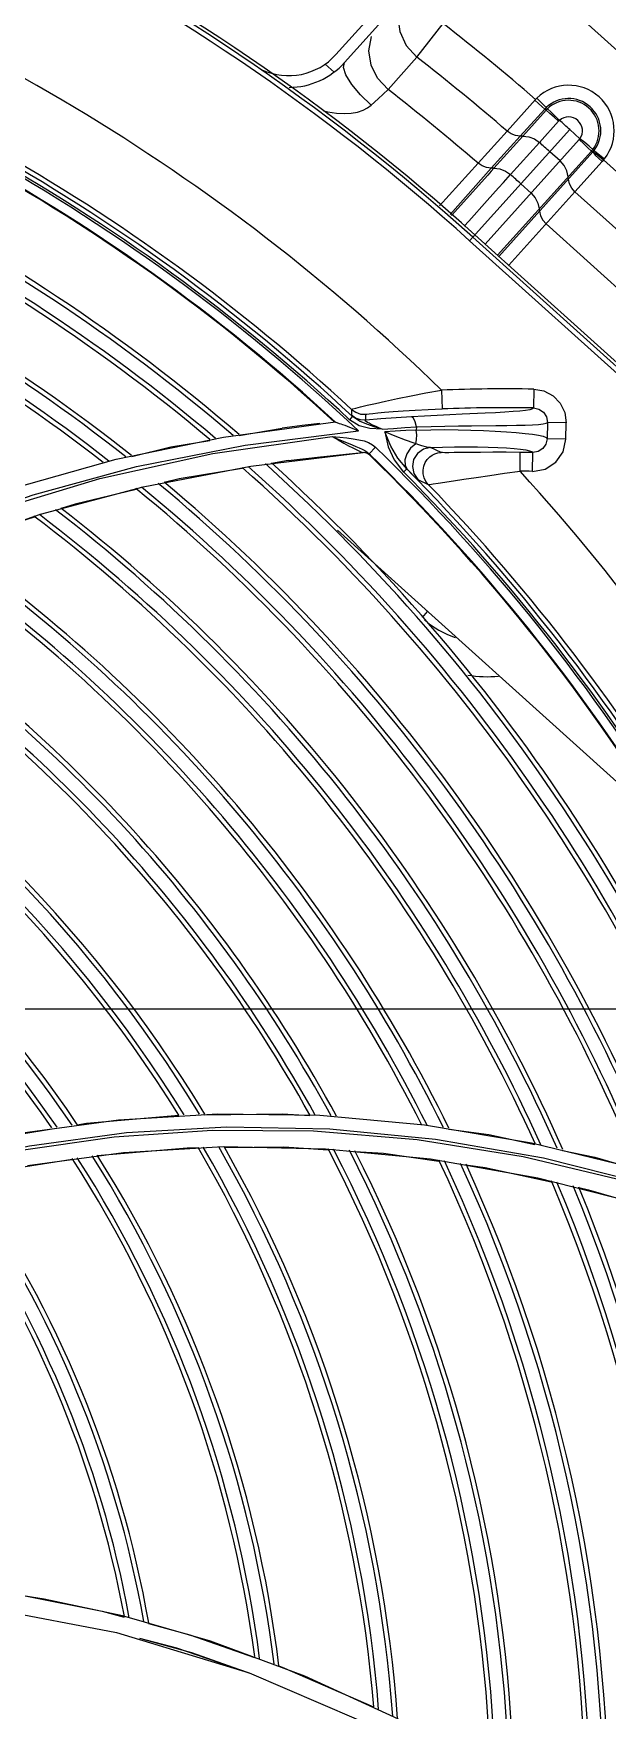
# Model space of a CAD drawing. Header units: metres. Extents: x -367 to 374, y -238 to 224.
# Drawn here: x 351.7574 to 351.8182, y 176.7256 to 176.9034 of the extents above; entities that cross this region are included whole.
import ezdxf
from ezdxf.enums import TextEntityAlignment as Align

# ---------------------------------------------------------------- set-up
doc = ezdxf.new("R2010")
doc.units = ezdxf.units.M
for name, color, linetype in [('ELE-ALIMENTADORES', 160, 'Continuous'), ('LA_BAU_BASES GERAIS_R00$0$ARQ-XREF-ATT', 8, 'Continuous'), ('LA_BAU_BASES GERAIS_R00$0$BASE', 253, 'Continuous'), ('LA_BAU_BASES GERAIS_R00$0$dutos', 31, 'Continuous')]:
    doc.layers.add(name, color=color, linetype=linetype)
doc.styles.add('LA_BAU_BASES GERAIS_R00$0$R60-125-RS', font='romans.shx', dxfattribs={"height": 0.19})
doc.styles.add('LA_BAU_BASES GERAIS_R00$0$R80-100-RS', font='romans.shx', dxfattribs={"height": 0.203})

# ---------------------------------------------------------------- blocks, each defined once
blk = doc.blocks.new('LA_BAU_BASES GERAIS_R00$0$LA_BAU_ALVENARIA SUPERIOR_R01')
at = {"layer": 'LA_BAU_BASES GERAIS_R00$0$BASE', "linetype": 'Continuous'}
blk.add_line((254.7, 176.8), (245.4, 176.8), dxfattribs=at)
blk = doc.blocks.new('LA_BAU_BASES GERAIS_R00$0$A$C2E3D5B4E')
at = {"layer": 'LA_BAU_BASES GERAIS_R00$0$dutos', "color": 251}
for p, q in [((-14.96057211856578, -1.048799320815021), (-14.9424948838664, -1.028722517722315)), ((-14.95964318152437, -1.049635743130864), (-14.94156594501464, -1.029558938028174)), ((-14.95197629881022, -1.0490861859559), (-14.94919724099873, -1.045506796529196)), ((-14.93382062175942, -1.0456159558168), (-14.924902808757, -1.053645590712847)), ((-14.96076874052414, -1.050667953114214), (-14.9617182259567, -1.049813032588361)), ((-14.95504377825273, -1.052502574576181), (-14.95197629631957, -1.049086182616236)), ((-14.94241642125371, -1.056918371924155), (-14.93938603615607, -1.05354794017029)), ((-14.93813799369809, -1.054558014777001), (-14.93924969870613, -1.053412568123974)), ((-14.94102449193724, -1.057440497753021), (-14.93842222584362, -1.054588444467925)), ((-14.94074560547642, -1.05743894503911), (-14.93828173966949, -1.054705777298921)), ((-14.93898592508776, -1.058117598081196), (-14.9369444353506, -1.055863269470763)), ((-14.93828173966949, -1.054705777298921), (-14.93842222584362, -1.054588444467925)), ((-14.93576537171839, -1.056742754269806), (-14.94638544365125, -1.068537539068245)), ((-14.9454812864642, -1.060322421357057), (-14.94241636644892, -1.056918382072297)), ((-14.94473515589834, -1.068892518378277), (-14.9347651403441, -1.057820676611016)), ((-14.94408956713278, -1.060844204406465), (-14.94102479351614, -1.057440828927326)), ((-14.94381014277997, -1.060841951316149), (-14.94074567690586, -1.057438578037079)), ((-14.94074567690586, -1.057438578037079), (-14.94102479351614, -1.057440828927326)), ((-14.9357653689467, -1.056742749886041), (-14.93468525644175, -1.057715280670607)), ((-14.93347651700469, -1.059031400369065), (-14.94342151395131, -1.070075326899939)), ((-14.94328612252002, -1.070197233892657), (-14.93331668102292, -1.059125926360764)), ((-14.94205036204858, -1.061520755443496), (-14.93898587256672, -1.058117555783326)), ((-14.93679968389142, -1.060079942323398), (-14.93788792356827, -1.059100086919614)), ((-14.93347651700469, -1.059031400369065), (-14.93331668102292, -1.059125926360764)), ((-14.93333426043182, -1.058860794794498), (-14.93207422752266, -1.059840719681858)), ((-14.93329578568728, -1.059100547226706), (-14.93295422406845, -1.059337550349198)), ((-14.93295422406845, -1.059337550349198), (-14.93217876433664, -1.059972151197769)), ((-14.94548120645368, -1.060322403471844), (-14.94956574961225, -1.06485006761676)), ((-14.94408959873499, -1.060844057198381), (-14.9484555853046, -1.065758590392477)), ((-14.94381014277997, -1.060841951316149), (-14.94408956713278, -1.060844204406465)), ((-14.93232103613582, -1.060133506169848), (-14.93520924626773, -1.063341330323681)), ((-14.93217876379367, -1.059972150551118), (-14.93232103613582, -1.060133506169848)), ((-14.93217876379367, -1.059972150551118), (-14.9320772096703, -1.059844829059955)), ((-14.93217876379367, -1.059972150551118), (-14.91904447233719, -1.071798319697962)), ((-14.94446295166745, -1.061568413924476), (-14.94832590294709, -1.065864718263299)), ((-14.94451903332038, -1.064273173094705), (-14.94331840172072, -1.062933240987775)), ((-14.94095217784479, -1.062503286066828), (-14.9398639381684, -1.063483141470613)), ((-14.93590506976579, -1.062000366481413), (-14.9359299556254, -1.061755952703322)), ((-14.94647317508861, -1.066449744310091), (-14.94451903332038, -1.064273173094705)), ((-14.93520941283032, -1.063341180351642), (-14.94223520896321, -1.071143480709623)), ((-14.92579244467743, -1.071820256561011), (-14.93520941283032, -1.063341180351642)), ((-14.94695403270453, -1.066987412758579), (-14.94647317508861, -1.066449744310091)), ((-14.93899421019933, -1.065159152179774), (-14.93896932433927, -1.065403565957865)), ((-14.93827366710275, -1.06674437949431), (-14.92885669894986, -1.075223455703679)), ((-14.87812974156714, -1.129995249271531), (-14.94638544365125, -1.068537539068245)), ((-14.94605092648817, -1.068166020120486), (-14.88062483805834, -1.127075934742322)), ((-14.94582306814391, -1.067912957791748), (-14.90393842759931, -1.105626057533925)), ((-14.94937810641659, -1.084370704488435), (-14.94930533826118, -1.086369111490683)), ((-14.93958123860648, -1.084270848298445), (-14.93961269748706, -1.086270269235399)), ((-14.97250909286822, -1.089356791871694), (-14.96062732178143, -1.087751844449201)), ((-14.96062080997808, -1.087756335057463), (-14.96062732170094, -1.087751841111356)), ((-14.96060905496552, -1.087765935287905), (-14.96062080997808, -1.087756335057463)), ((-14.95910953811926, -1.087515677864474), (-14.95880132445382, -1.087184232964034)), ((-14.95892011977548, -1.086418898308409), (-14.95893447317076, -1.087043131992402)), ((-14.95741354714846, -1.087570541190587), (-14.95740007883296, -1.086944528662286)), ((-14.938137115475, -1.087804254711671), (-14.93817670052431, -1.089527191444802)), ((-14.93613745604534, -1.087849062758039), (-14.938137115475, -1.087804254711671)), ((-14.93617706594159, -1.089574280412933), (-14.93613746244364, -1.087849341387198)), ((-14.98389615723499, -1.091710938948097), (-14.97250909286822, -1.089356791871694)), ((-14.97082154759164, -1.089178177172187), (-14.96627616124306, -1.08841027977968)), ((-14.97019233080528, -1.09021198135423), (-14.95817171324643, -1.088709391589589)), ((-14.95203427914294, -1.088274722433823), (-14.9520479696771, -1.088610264004899)), ((-14.93617706722034, -1.089574336220437), (-14.93817670052431, -1.089527191444802)), ((-14.99475734376574, -1.094762984614761), (-14.98389615723499, -1.091710938948097)), ((-14.96961141305974, -1.092429254583919), (-14.95769121702142, -1.090994948570085)), ((-14.95748248627979, -1.091017616705074), (-14.95776608598908, -1.091001331284758)), ((-14.95740556340843, -1.091011752368729), (-14.95769127410995, -1.090994953756933)), ((-14.95726656234092, -1.090947491927807), (-14.95705583040763, -1.091120487737214)), ((-14.95637647999365, -1.090418224539178), (-14.95705582952223, -1.091120487272462)), ((-14.95698504726806, -1.091279551050945), (-14.95691047564424, -1.091273375843855)), ((-14.94940897467086, -1.090999726283087), (-14.95055322082408, -1.090463403357433)), ((-14.9410391535007, -1.092976290376726), (-14.94102218415992, -1.090976652114193)), ((-14.93973103669896, -1.092992108992519), (-14.93969966476607, -1.090992642035133)), ((-14.98102848973531, -1.094628724072834), (-14.96961141305974, -1.092429254583919)), ((-14.97050173155912, -1.09267274587063), (-14.97720643162938, -1.093798627230797)), ((-14.96784405578364, -1.092369742251947), (-14.96804213528503, -1.092191425180033)), ((-14.96564676802245, -1.091857480024998), (-14.96739991684808, -1.092151876131254)), ((-14.95337929084053, -1.093059196309412), (-14.95305822727278, -1.092740165656949)), ((-14.95240725160193, -1.093377967790445), (-14.95305845054008, -1.092739940966283)), ((-14.95231363588664, -1.093222136273369), (-14.95189498378977, -1.093858934042771)), ((-14.99191198693006, -1.097539939603564), (-14.98102848973531, -1.094628724072834)), ((-14.98176751316987, -1.094900589168617), (-14.98824114326408, -1.096464624778207)), ((-14.97720643162938, -1.093798627230797), (-14.97878647911375, -1.094180368308741)), ((-14.95189498378977, -1.093858934042771), (-14.95077079862904, -1.094387174513656)), ((-14.98824114326408, -1.096464624778207), (-14.98972349681844, -1.096936516176982)), ((-15.00223664576879, -1.101109798285222), (-14.99191198693006, -1.097539939603564)), ((-14.92665543347948, -1.129643900460621), (-14.96041864156678, -1.099243371348791)), ((-14.9513907286937, -1.108469721382505), (-14.95084494463845, -1.107863566782441)), ((-14.99382431792947, -1.163130484613873), (-14.98362593886395, -1.161735435365415)), ((-14.98362593886395, -1.161735435365415), (-14.97309589994484, -1.161102946566359)), ((-14.97309589994484, -1.161102946566359), (-14.96226505318782, -1.161272371200255)), ((-14.96226505318782, -1.161272371200255), (-14.95116560429051, -1.162284177162007)), ((-14.96120531721681, -1.16271293473045), (-14.94999390715066, -1.163793722640264)), ((-14.95116560429051, -1.162284177162007), (-14.93983918340746, -1.164179127568502)), ((-14.98308865663239, -1.165199644219399), (-14.97253836936397, -1.164592256035291)), ((-14.97253836936397, -1.164592256035291), (-14.96167097222678, -1.164811099653605)), ((-14.95193788785673, -1.163849168788772), (-14.94070554262362, -1.165648591644356)), ((-14.94999390715066, -1.163793722640264), (-14.93855107753552, -1.165782478189328)), ((-14.93983918340746, -1.164179127568502), (-14.92833606736122, -1.166996227941752)), ((-14.99329244070441, -1.166590710651406), (-14.98308865663239, -1.165199644219399)), ((-14.96167097222678, -1.164811099653605), (-14.95052300368252, -1.165900147635227)), ((-14.95052300368252, -1.165900147635227), (-14.93913702187274, -1.167903729515899)), ((-14.94070554262362, -1.165648591644356), (-14.9292813784682, -1.168365828279718)), ((-14.93855107753552, -1.165782478189328), (-14.92692692169612, -1.168720684284096)), ((-14.93913702187274, -1.167903729515899), (-14.92756348095372, -1.170865213074364)), ((-14.93480459228886, -1.168938328611773), (-14.93377166995015, -1.169160015454224)), ((-14.93377166995015, -1.169160015454224), (-14.92689983943046, -1.171167144324215)), ((-14.98321271925624, -1.21435976067886), (-14.9915197755472, -1.212565552475724)), ((-14.97387699042747, -1.217043476595506), (-14.98321271925624, -1.21435976067886)), ((-14.96387459987864, -1.220735970669637), (-14.97387699042747, -1.217043476595506)), ((-14.96662163033488, -1.219649089495476), (-14.9662777024655, -1.219769257342421)), ((-14.9662777024655, -1.219769257342421), (-14.95657822357271, -1.223991647603441)), ((-14.95393474610455, -1.225293931764725), (-14.96387459987864, -1.220735970669637))]:
    blk.add_line(p, q, dxfattribs=at)
for points in [[(-14.95368808017292, -1.043415725612874), (-14.95398781489757, -1.044838276517737), (-14.95380581417157, -1.046364109672766), (-14.95312051994642, -1.047841747506652), (-14.95197629631957, -1.049086182616236)], [(-14.95504377825273, -1.052502574576181), (-14.95615125898712, -1.05131580940423), (-14.95683278654224, -1.049927993435347), (-14.95706453598086, -1.048402849892852), (-14.95678413330097, -1.046889083010399)], [(-14.95683956227504, -1.054163976403913), (-14.95796638784486, -1.053062426200711), (-14.95888536286748, -1.051955222452932), (-14.95950649175302, -1.05095199113083), (-14.95976832661336, -1.050152000264177), (-14.95964318179585, -1.049635737914002)], [(-14.9568395206702, -1.054163927584057), (-14.9560989792044, -1.05348045438285), (-14.95504378567011, -1.052502547332267)], [(-14.96189911221518, -1.054756840213201), (-14.96143144193047, -1.054865216882433), (-14.96052138249843, -1.05500201012245), (-14.9596888680444, -1.055050770931018), (-14.95893612835653, -1.055013903211773), (-14.95826710461552, -1.054895951187689), (-14.95769120702289, -1.054704747237963), (-14.95721603443189, -1.054454729021643), (-14.9568395206702, -1.054163927584057)], [(-14.93842211809033, -1.05458852439159), (-14.93873135415561, -1.054313101694504), (-14.93908857638053, -1.053989298194836), (-14.93946976066991, -1.053638893825052)], [(-14.93938508349038, -1.053548739094083), (-14.93936124402171, -1.053523604015652), (-14.93930744919999, -1.05346886452088), (-14.93925075923335, -1.053413491089202)], [(-14.93842213928247, -1.054588546901584), (-14.93837095994604, -1.054534280849737), (-14.93831836368054, -1.054480734991273), (-14.93826488989771, -1.054427384024791)], [(-14.93828125530354, -1.054706235776109), (-14.93823416872056, -1.0546552982957), (-14.93818629736643, -1.054605983189219), (-14.9381378633816, -1.054558150910168)], [(-14.93694810224861, -1.055867539806684), (-14.93743143445499, -1.055437038725074), (-14.93788608069372, -1.055041013478046), (-14.93828125530354, -1.054706235776109)], [(-14.93685070486026, -1.055774769189782), (-14.93730439952787, -1.055312626519196), (-14.93774400050233, -1.054898172357468), (-14.93813781874951, -1.054558197039739)], [(-14.9369444353506, -1.055863269470763), (-14.93691335463927, -1.055829651115971), (-14.93688231200485, -1.055800154618453), (-14.93684913594552, -1.055772847857668)], [(-14.9410244645901, -1.057440828589904), (-14.94151790303613, -1.057383797730552), (-14.9419922489933, -1.057205742353915), (-14.94241636644892, -1.056918382072297)], [(-14.94074564846824, -1.057438584286217), (-14.94012016761963, -1.057513952056695), (-14.93952001548132, -1.057745510619213), (-14.93898587256672, -1.058117555783326)], [(-14.93468487576774, -1.057715637197077), (-14.93470910571068, -1.057752392189911), (-14.93473531126392, -1.05778640960915), (-14.9347651403441, -1.057820676611016)], [(-14.93476261300702, -1.057817883035284), (-14.93428742613969, -1.058257063815006), (-14.93384878263532, -1.058670955632522), (-14.93347651926342, -1.059031402878361)], [(-14.93333426404979, -1.058860799447473), (-14.93371492463848, -1.058506057931197), (-14.93417567781944, -1.058115394478307), (-14.93468526036304, -1.057715290903332)], [(-14.93333433231692, -1.058860785781405), (-14.9333810625717, -1.058919632268669), (-14.93342848241127, -1.058976519301439), (-14.93347661032567, -1.059031325165677)], [(-14.93331676738399, -1.059126022271528), (-14.93305426847337, -1.059450338473368), (-14.9327091731534, -1.059787558283176), (-14.93232096560541, -1.060133569676225)], [(-14.93329601054393, -1.059100372491855), (-14.93327431698435, -1.059076847135373), (-14.93323253854942, -1.059025508635102), (-14.93319041155792, -1.05897267268)], [(-14.94408932629312, -1.060844210234507), (-14.94458286259078, -1.060787368721947), (-14.94505711840111, -1.060609557892974), (-14.9454812864642, -1.060322421357057)], [(-14.94381019055572, -1.060841807121221), (-14.94409300071675, -1.061158165815584), (-14.94446295166745, -1.061568413924476)], [(-14.94381017548176, -1.060841944591346), (-14.94318498812436, -1.060917193395369), (-14.94258481275347, -1.061148620799656), (-14.94205036204858, -1.061520755443496)], [(-14.93592995565086, -1.061755952721512), (-14.93607376379623, -1.061142079735589), (-14.93637035711026, -1.060570429078041), (-14.93679960400505, -1.060080014258062)], [(-14.94331840172072, -1.062933240987775), (-14.94280673772619, -1.062366705262946), (-14.94205035310597, -1.06152076322968)], [(-14.93520933779928, -1.063341247918913), (-14.93555262104883, -1.062949083252249), (-14.93578995022654, -1.062491756340648), (-14.93590506978626, -1.062000366506879)], [(-14.93986385827293, -1.063483213397092), (-14.9394349883305, -1.063973076770424), (-14.93913823389994, -1.064544698026737), (-14.93899420991875, -1.065159151860541)], [(-14.93896932405414, -1.065403565644999), (-14.93885435029279, -1.065894562950859), (-14.93861718975722, -1.066351822236982), (-14.93827359206716, -1.066744447057033)], [(-14.95892013285356, -1.086418912476518), (-14.9587766630757, -1.086369995857865), (-14.95845581779122, -1.086281891462647), (-14.95795333899287, -1.086152808161103), (-14.95726380010956, -1.085985782074829), (-14.95638347287331, -1.085781091810247), (-14.9553071508235, -1.085540835059589), (-14.95403913271821, -1.085270231580296), (-14.95260035327692, -1.084976819442716), (-14.95103022216517, -1.084673134651609), (-14.94937810595457, -1.084370704509354)], [(-14.93958113119334, -1.084270849683605), (-14.93849841850488, -1.084460723872041), (-14.93752864714725, -1.084976604053452), (-14.93676642456512, -1.085767715325062), (-14.93628656774536, -1.086757245893466), (-14.93613746244364, -1.087849341387198)], [(-14.9574001075257, -1.086944174440475), (-14.95728972333336, -1.086922332042093), (-14.95704527319231, -1.086889689344105), (-14.95665561401484, -1.086846168805721), (-14.95611084575194, -1.086792326801231), (-14.95540178543069, -1.086729194804036), (-14.95450985725802, -1.086657747777906), (-14.95342992138058, -1.086580894268707), (-14.95217712209433, -1.086503426876959), (-14.95078657437898, -1.086431086039454), (-14.94930533549905, -1.086369186883246)], [(-14.93961270527279, -1.086270749108451), (-14.93972659660358, -1.086370124587745), (-14.94001157578168, -1.086456957837697), (-14.94045597725562, -1.086532920521392), (-14.9410493454061, -1.086599938513871), (-14.94178246016008, -1.086660105969429), (-14.94264698121242, -1.086715608044585), (-14.94363392158402, -1.086768648996156), (-14.94473069217747, -1.086821309837148)], [(-14.93961278497773, -1.086270312249951), (-14.93903697709766, -1.086395116252504), (-14.93855593067565, -1.086729840889063), (-14.93823979017498, -1.087223523558066), (-14.93813695664721, -1.087804258357835)], [(-14.96226452570136, -1.087923571745421), (-14.96414427088894, -1.088139846717866), (-14.96627616472324, -1.088410264379206)], [(-14.96060905496552, -1.087765935287905), (-14.96056944959128, -1.087785900966708), (-14.96048858867016, -1.087815228978513), (-14.96022533901032, -1.087902173027658)], [(-14.96022533901032, -1.087902173027658), (-14.96005257549132, -1.08795975070251), (-14.95985537017714, -1.088027306089032), (-14.95963465568366, -1.0881055484885), (-14.95939060112778, -1.088195481644732), (-14.95912268619122, -1.088298506205035), (-14.95883024252589, -1.088416357192443), (-14.95851217286599, -1.088551409177569), (-14.95816773623937, -1.088706579430152)], [(-14.95567024590628, -1.088532928310713), (-14.95695694090955, -1.088433545326268), (-14.95811389893379, -1.088152803821401), (-14.95911332516334, -1.087518234568677)], [(-14.95880123302322, -1.087184317986328), (-14.95887461566599, -1.087110621677027), (-14.95891912955085, -1.087063522333381), (-14.95893448488687, -1.087043144564348)], [(-14.95741354714846, -1.087570541190587), (-14.95795865406399, -1.087539672243736), (-14.95847893582413, -1.087360622716631), (-14.95893447317076, -1.087043131992402)], [(-14.95892011977548, -1.086418898308409), (-14.95847171839114, -1.086732071539416), (-14.95795229010355, -1.086912581241165), (-14.95740007883296, -1.086944528662286)], [(-14.9556662629584, -1.088529990444556), (-14.95641986875944, -1.08829190437217), (-14.95727793060496, -1.087998943800528), (-14.95807688083505, -1.08767476220936), (-14.95880124193354, -1.087184311116005)], [(-14.95566631066731, -1.088529970871321), (-14.95600613021907, -1.088386481622081), (-14.95631536206201, -1.088251611524072), (-14.95659517918421, -1.088124822036377), (-14.95684336284558, -1.088006895657315), (-14.9570576836345, -1.087898450749606), (-14.9572341434091, -1.087800716385289), (-14.95736331963826, -1.087718114101051), (-14.95743937304951, -1.08765491082039), (-14.95746676161798, -1.087610973067683), (-14.95745426498024, -1.087583821745909), (-14.9574110021631, -1.087570484322612)], [(-14.95254127239878, -1.087211480060148), (-14.95417248409649, -1.08731705524832), (-14.95579578161187, -1.087436610450538), (-14.95741104552781, -1.087569952024467)], [(-14.95203053832938, -1.088271815706946), (-14.95215546330883, -1.087726880802336), (-14.95233518688428, -1.087348807678325), (-14.95254143925149, -1.087210980501084)], [(-14.94473069217747, -1.086821309837148), (-14.94717674567755, -1.086932431006687), (-14.94848623830694, -1.086993830805739), (-14.94982541205809, -1.087060366897902), (-14.95117893033603, -1.087132671122788), (-14.95254127239878, -1.087211480060148)], [(-14.95203048915027, -1.088271741528558), (-14.95047994152583, -1.088220491735854), (-14.94899917484918, -1.088186021103581), (-14.94756971644802, -1.088164656021661), (-14.94618598510442, -1.088151794927114)], [(-14.94618598510442, -1.088151794927114), (-14.94360310472166, -1.088135977636455), (-14.94244558734863, -1.08812585656932), (-14.94140190338749, -1.088110642962135), (-14.94048508551623, -1.088088300171592), (-14.9397042599403, -1.088057071405899), (-14.93906649148403, -1.088015117396651), (-14.93858204795424, -1.087960451812876), (-14.93826563495895, -1.087890925798717), (-14.93813695706331, -1.087804258350559)], [(-15.06920440323802, -1.153699805344047), (-15.06391703708096, -1.145741778659328), (-15.05794977993901, -1.138093450362874), (-15.05129827491646, -1.130799866784116), (-15.04395207631524, -1.123911609159848), (-15.03590950134912, -1.117473866990338), (-15.02717929372739, -1.111533516322822), (-15.0177677252791, -1.106136854717704), (-15.00768309324621, -1.101335857375204), (-14.99695380466801, -1.097192640036781), (-14.98559888236559, -1.093764641385576), (-14.97361188057221, -1.091107652548715), (-14.96098388025075, -1.089287891207903)], [(-14.98223188968632, -1.091412672089689), (-14.97806638465681, -1.090402119663565), (-14.97394007003459, -1.089705020231747)], [(-14.96098388025075, -1.089287891207903), (-14.96014321078383, -1.089369772509315), (-14.95939498651478, -1.089445460350987), (-14.95872572752069, -1.089529734546602), (-14.95812301613933, -1.089634929731517), (-14.95758229734065, -1.089770990979275), (-14.95710654060895, -1.089945258237719), (-14.95670423957517, -1.090164402175731), (-14.95638063851356, -1.0904214248946)], [(-14.96097993751619, -1.089285164277214), (-14.96034111363406, -1.089651876844698), (-14.95974133053596, -1.089987360211751), (-14.95921966286278, -1.090271840241883), (-14.95878884585954, -1.090500225198127), (-14.95843283027762, -1.090682405868108), (-14.95814577616511, -1.090822149149687), (-14.95792632455959, -1.090920643668767), (-14.95777413523547, -1.090978404967871), (-14.95769121802869, -1.09099494361152)], [(-14.96097993547164, -1.089285162076237), (-14.96034288459623, -1.089562077724338), (-14.95978358505681, -1.089799242475863), (-14.95885264479057, -1.090187592318841)], [(-14.95567024590628, -1.088532928310713), (-14.95445949295436, -1.088438801505333), (-14.95324748716121, -1.088352724226468), (-14.95203427914294, -1.088274722433823)], [(-14.9520479696771, -1.088610264004899), (-14.95316153308659, -1.088668758849678), (-14.95427414906544, -1.088734197112615), (-14.95538577701745, -1.088806559220473)], [(-14.95538577701745, -1.088806559220473), (-14.95502693073058, -1.090385767066152), (-14.95438268850876, -1.091765578537604), (-14.95338350508337, -1.093062833849842)], [(-14.95318163240609, -1.08966789905088), (-14.95427308348917, -1.089252980419303), (-14.95538177599383, -1.088803565131172)], [(-14.95305840940455, -1.09274004165826), (-14.95399001126179, -1.091599473411122), (-14.95474327721013, -1.090308688865377), (-14.95538177286562, -1.088803561883367)], [(-14.9505532097287, -1.09046368342905), (-14.95093524529193, -1.090417181024975), (-14.95144401231073, -1.090281429401955), (-14.95318163240609, -1.08966789905088)], [(-14.95208332046877, -1.090055446509439), (-14.95201615925225, -1.08962763484277), (-14.9520018483754, -1.089125841595603), (-14.95204422449342, -1.088607300832962)], [(-14.95204422449342, -1.088607300832962), (-14.9504880495474, -1.088575071454841), (-14.94902178913435, -1.088566878447352), (-14.94761337138152, -1.088579110985563), (-14.94624900022791, -1.088609326945232), (-14.9449283565018, -1.088655550337251), (-14.94366645159744, -1.08871606229485), (-14.94249187806054, -1.088788554231257), (-14.94143244697761, -1.088870843409211), (-14.94050299141099, -1.088961455146716), (-14.93971297613962, -1.0890595440639), (-14.9390715459399, -1.089164833899929), (-14.93859022394372, -1.08927746328817), (-14.93828483232846, -1.089397963232557), (-14.93817652777898, -1.089527195410199)], [(-14.93973125112279, -1.092992105884775), (-14.93838367322496, -1.092744953250701), (-14.93725022610442, -1.092015086189065), (-14.93647663787533, -1.09091101664734), (-14.93617706594159, -1.089574280412933)], [(-14.93817652777898, -1.089527195410199), (-14.93830361361734, -1.090097510275598), (-14.9386364339407, -1.090573826256957), (-14.93912518329125, -1.090887928475865), (-14.93969965947144, -1.090992643070138)], [(-15.0697480345716, -1.154014385559719), (-15.06482863812198, -1.146476719338978), (-15.05926409345739, -1.139182057722508), (-15.05306887050028, -1.132192430668226), (-15.04626540345362, -1.125567499296892), (-15.038859646736, -1.119343609205032), (-15.03084373812999, -1.113548276492736), (-15.02221131004035, -1.108216350496775), (-15.01296124462579, -1.103390537366693), (-15.00311039307508, -1.099124211370224), (-14.99268557889218, -1.095472271535698), (-14.98170622603038, -1.09248466937396), (-14.97019233080528, -1.09021198135423)], [(-14.96564675544141, -1.091857588280334), (-14.96219194499326, -1.091436825597782), (-14.95950790079769, -1.091159033534211), (-14.95776603414879, -1.09100190597718)], [(-14.95885264479057, -1.090187592318841), (-14.95846242254765, -1.090351401159467), (-14.95811310875752, -1.090502209788326), (-14.95779915677849, -1.090646285149603), (-14.95751669518313, -1.090791684877956), (-14.95726656234092, -1.090947491927807)], [(-14.95698504726806, -1.091279551050945), (-14.95721499394676, -1.091112912043798), (-14.95748248627979, -1.091017616705074)], [(-14.95691047564424, -1.091273375843855), (-14.95713873283921, -1.091107517654279), (-14.95740556340843, -1.091011752368729)], [(-14.95691047555692, -1.091273375753815), (-14.95692443694588, -1.091255825575615), (-14.95697291230363, -1.091204821331019), (-14.95705583272365, -1.091120484174724)], [(-14.95208327797582, -1.090055673790346), (-14.95264122256958, -1.09053783279586), (-14.95305043293729, -1.091136647970131), (-14.95325726519422, -1.091771335465353), (-14.95323408709191, -1.092357089770019), (-14.95298242998979, -1.092814812217227)], [(-14.95055322082408, -1.090463403357433), (-14.95129518252179, -1.090642598100828), (-14.95191492323511, -1.091085668965832), (-14.95232384112114, -1.091727527584851), (-14.95246356182361, -1.092475515796366), (-14.95231363588664, -1.093222136273369)], [(-14.95077079862904, -1.094387174513656), (-14.95102914995596, -1.094055428708714), (-14.95121218910572, -1.09367701281252), (-14.95131224177021, -1.0932675264973), (-14.95132451220798, -1.092848974373453), (-14.9512505079415, -1.092440490625165), (-14.9510953162644, -1.092058693252227), (-14.95087432910168, -1.091727690329833), (-14.95061889694762, -1.091468965162392), (-14.95034811572941, -1.091276745468974), (-14.95006498413886, -1.091137868774865), (-14.94976080164588, -1.091043252328461), (-14.94940897467086, -1.090999726283087)], [(-14.95055321623522, -1.090463614926819), (-14.94926170654207, -1.090426083480168), (-14.94798453811336, -1.090402914007143), (-14.94673669628628, -1.090394822120913), (-14.94553830874474, -1.090402070466268), (-14.94441194554793, -1.0904242847825), (-14.94338093188526, -1.090460313656592), (-14.94245934643959, -1.090508650780691), (-14.94165624786456, -1.090567884409836), (-14.94097912144252, -1.090636762057045), (-14.94043555652206, -1.090714280941654), (-14.94003427385178, -1.090799692153894), (-14.93978521330564, -1.090892546121438), (-14.93969966616896, -1.09099273032524)], [(-14.9480103338401, -1.091004295202481), (-14.94858672141709, -1.091009738522814), (-14.94900280118645, -1.091011024537409), (-14.94927178300986, -1.091007789173716), (-14.94940896628032, -1.091000085337043)], [(-14.94102218338503, -1.090976561695868), (-14.94252011121944, -1.090968235788466), (-14.94393458981494, -1.090968479737683), (-14.94521860482428, -1.090975083390447), (-14.94633442058512, -1.090985095195435), (-14.9480103338401, -1.091004295202481)], [(-14.9518946239632, -1.09385969348358), (-14.95204578725543, -1.093726017301094), (-14.95240725160193, -1.093377967790445)], [(-14.94809569438803, -1.093992611242072), (-14.94698646639063, -1.093822138574694), (-14.94569561165099, -1.09362778134863), (-14.9442467189624, -1.093416481485917), (-14.94267923663347, -1.093196302149124), (-14.94103915402275, -1.092976290217564)], [(-14.95077100227263, -1.094387365270165), (-14.95060305044217, -1.094371162933101), (-14.9502593171087, -1.094324210303682), (-14.94973104617111, -1.094245929381657), (-14.94809569438803, -1.093992611242072)], [(-14.99257413769328, -1.097843987209387), (-14.99872641009097, -1.099802497323878), (-15.00129570689296, -1.100828006478594)], [(-15.05045431105827, -1.190604121900549), (-15.0463596126192, -1.187237250129044), (-15.04152481700248, -1.183797989598759), (-15.03586640886715, -1.180215636843684), (-15.02920535049361, -1.176533361561894), (-15.02140234239823, -1.172871037151424), (-15.01250399060018, -1.169460548198629), (-15.00298112066821, -1.166626628569873), (-14.99305551047883, -1.164493949127689), (-14.98277117865473, -1.163105106078262), (-14.97214313359655, -1.16249750049036), (-14.96120531721681, -1.16271293473045)], [(-15.05024577293671, -1.190820036849516), (-15.04703560331018, -1.18811967330538), (-15.04323343127544, -1.185336763244493), (-15.03884322061867, -1.182400715235133), (-15.03377599214946, -1.179346774546218), (-15.02789433472662, -1.176206667247868), (-15.02105936283124, -1.173050918733395), (-15.01304500547531, -1.169963061156238), (-15.00391562961659, -1.167179286177713), (-14.9941910761404, -1.165002641101353), (-14.98410242227737, -1.163542370523544), (-14.97368038784725, -1.162836933988444), (-14.9629439752307, -1.162925472762879), (-14.95193788785673, -1.163849168788772)], [(-15.00206737772714, -1.164946532740657), (-14.99693693502422, -1.163716344526335), (-14.99067321291795, -1.162703057145052)], [(-14.98800710009664, -1.162271757922724), (-14.98702384536773, -1.162112696012343), (-14.97724269591299, -1.161272986105985)], [(-14.97446957616239, -1.16120754182856), (-14.96623455810641, -1.161115502016116), (-14.96335182677012, -1.161297220386302)], [(-14.94859595294292, -1.162735737837181), (-14.94436222221339, -1.163318156359935), (-14.93946276721272, -1.164362730221626)], [(-14.97243763040842, -1.164680465164281), (-14.96608702623189, -1.164620700296553), (-14.96140789967512, -1.164923303074545)], [(-14.99985223733938, -1.168013942136611), (-14.99597704172311, -1.167093852855658), (-14.98853227171867, -1.165905302185536)], [(-14.98588376522594, -1.165516516481773), (-14.97636174232866, -1.164717394569095), (-14.97519172531429, -1.164706383661439)], [(-14.95857593254686, -1.165106448607446), (-14.95553975076564, -1.165302800860161), (-14.94965757401224, -1.166120944802685)], [(-14.93651811858172, -1.16499053535216), (-14.93311307881413, -1.165716496820721), (-14.92851988869506, -1.167052019831942)], [(-14.94677285467924, -1.166522176479418), (-14.94475400518968, -1.166802975503458), (-14.93772958222371, -1.168310564299361)], [(-14.9915197755472, -1.212565552475724), (-14.99891309923396, -1.211426722193835), (-15.00550313318672, -1.210770083222712)], [(-15.0396078146382, -1.21527080095683), (-15.02606004591689, -1.212859003448727), (-15.01055294793332, -1.212433099213456), (-14.99685051568122, -1.213622897379253), (-14.98386075032749, -1.216114498248032), (-14.96975715013468, -1.220382697557113), (-14.95464921129405, -1.226886505057962)], [(-14.99371491176271, -1.212182778578324), (-14.98536487369847, -1.21384201294012), (-14.98303011802318, -1.21447165093349)], [(-14.98045070247008, -1.215167268915764), (-14.97605978256297, -1.216351414233657), (-14.96921007674382, -1.218744690467872)], [(-14.98141707846526, -1.216719535985874), (-14.97748897070505, -1.217745956157785), (-14.96977331678454, -1.220389872973726)], [(-14.98091485015721, -1.216856497863489), (-14.97587501949783, -1.218240097883324), (-14.96979468577683, -1.22039397958514)]]:
    blk.add_lwpolyline(points, dxfattribs=at)
for centre, radius, start, end in [((-15.09664577555668, -1.235418544163338), 0.2250604704626671, 48.00000001673805, 64.04590208671884), ((-15.09664577555668, -1.235418544163338), 0.2109578544962958, 45.72599712754549, 72.47097592741397), ((-15.09664577555668, -1.235418544163338), 0.2245605424042466, 48.00000001673805, 63.77241969137122), ((-15.09664577555668, -1.235418544163338), 0.2254009994116793, 48.00000001673805, 63.46642397132602), ((-15.09664577555668, -1.235418544163338), 0.2017413064222593, 46.65404136733182, 75.95322195808178), ((-15.09664577555668, -1.235418544163338), 0.2024215989359384, 47.07992893013252, 74.81818866228734), ((-15.09664577555668, -1.235418544163338), 0.2007667092768255, 47.34471211148102, 75.95012424161516), ((-15.09664577555668, -1.235418544163338), 0.2007016901189957, 47.36726184222456, 75.90403378748046), ((-15.09664577555668, -1.235418544163338), 0.2019664530458309, 47.08025710633828, 74.82572432084723), ((-15.09664577555668, -1.235418544163338), 0.202902052479663, 47.25170038581054, 74.03281488402973), ((-15.09664577555668, -1.235418544163338), 0.2404319908673494, 49.15041178328534, 52.17403707772726), ((-15.09664577555668, -1.235418544163338), 0.1924912065672816, 49.43765497741344, 78.0793633105415), ((-15.09664577555668, -1.235418544163338), 0.1929833281575634, 49.31429248798214, 77.95758975501258), ((-15.09664577555668, -1.235418544163338), 0.1905591239651123, 49.92118835831553, 78.55653568212381), ((-15.09664577555668, -1.235418544163338), 0.1910511322840403, 49.79818783175303, 78.4351737212129), ((-14.96558839019826, -1.044282653207745), 0.006750056843283944, 245.1776009946304, 317.9999999993071), ((-14.96558839019826, -1.044282653207745), 0.00800006736998838, 270.4488356733871, 317.9999999993071), ((-15.09664577555668, -1.235418544163338), 0.2359004137707002, 49.17202774674937, 52.17403710968697), ((-15.09664577555668, -1.235418544163338), 0.231320957623959, 49.19519363873646, 52.25523079661897), ((-14.93588579360903, -1.056876496329721), 0.004828525253365292, 322.0678752091864, 134.1773734376496), ((-15.09664577555668, -1.235418544163338), 0.1839832523680515, 51.55605350174159, 80.16826901493475), ((-14.93588579360903, -1.056876496329721), 0.003414311681798373, 322.1281972950198, 134.1691869359684), ((-14.93588579360903, -1.056876496329721), 0.003232299791666667, 322.1281972950198, 134.1691869359684), ((-15.09664577555668, -1.235418544163338), 0.1820510564945284, 52.03304896455032, 80.63799948667284), ((-15.09664577555668, -1.235418544163338), 0.1834911307777697, 51.67767030439481, 80.28805709161985), ((-14.93588579360903, -1.056876496329721), 0.001464532829508038, 325.0589934051772, 131.111550922184), ((-15.09664577555668, -1.235418544163338), 0.2404319908673494, 48.00000020264075, 48.34633493184045), ((-15.09664577555668, -1.235418544163338), 0.1815590481756004, 52.15427265098054, 80.75733711112558), ((-15.09664577555668, -1.235418544163338), 0.237259886899695, 48.00000001673805, 48.35580984504286), ((-15.09664577555668, -1.235418544163338), 0.2326804307529537, 48.00000001673805, 48.36285025043726), ((-14.94256361577982, -1.272185993265055), 0.1879388682768013, 89.09070962559598, 92.07794760826549), ((-14.94256361546468, -1.272185976617664), 0.1859391249376574, 89.09065810790706, 92.07786793231053), ((-15.09664577555668, -1.235418544163338), 0.2007667359294499, 17.34471061739322, 45.95013000486956), ((-15.09664577555668, -1.235418544163338), 0.2007016901189957, 17.36726186213673, 45.90403377644233), ((-15.09664577555668, -1.235418544163338), 0.2017400523527988, 16.65374062308116, 45.95034566530981), ((-14.94258343146566, -1.274806918284128), 0.1838369072278714, 89.10119003225167, 89.5134058610913), ((-15.09664577555668, -1.235418544163338), 0.1905591239651123, 19.92118834801246, 48.55653567527865), ((-15.09664577555668, -1.235418544163338), 0.1910511322840403, 19.79818782850738, 48.43423705953678), ((-15.09664577555668, -1.235418544163338), 0.1924912065672816, 19.43765497126623, 48.00000001673805), ((-15.09664577555668, -1.235418544163338), 0.192983214580307, 19.31429249534511, 47.95758973959483), ((-15.09664577555668, -1.235418544163338), 0.2019653276739541, 17.07995302471239, 44.81814206392992), ((-15.09664577555668, -1.235418544163338), 0.2024215989336384, 17.07992892635335, 44.81812104237267), ((-14.94258344241825, -1.274807611063522), 0.1818378900669427, 89.10125864406842, 89.51340023295984), ((-15.09664577555668, -1.235418544163338), 0.2109578544962958, 15.72599712836458, 42.47097593594897), ((-15.09664577555668, -1.235418544163338), 0.1815590481756004, 22.15427262725141, 50.75733709968332), ((-15.09664577555668, -1.235418544163338), 0.1820510564945284, 22.03304892721376, 50.63799950988445), ((-15.09664577555668, -1.235418544163338), 0.1834911307777697, 21.67767033249404, 50.28805707072121), ((-15.09664577555668, -1.235418544163338), 0.1839832523680515, 21.55605351724309, 50.16826901092853), ((-15.09664577555668, -1.235418544163338), 0.202902052479663, 17.25170035914731, 44.03281488888886), ((-15.09664577555668, -1.235418544163338), 0.1744910549859578, 23.88432277448523, 52.45860350354423), ((-15.09664577555668, -1.235418544163338), 0.1749831765762396, 23.76460330215894, 52.34099482225366), ((-15.09664577555668, -1.235418544163338), 0.1725589723837885, 24.35338476431649, 52.9192116790718), ((-15.09664577555668, -1.235418544163338), 0.1730509807050165, 24.23409493580657, 52.80209999804038), ((-15.09664577555668, -1.235418544163338), 0.162558888172453, 26.75319264922801, 55.27070303496019), ((-15.09664577555668, -1.235418544163338), 0.163050896493681, 26.636266415487, 55.15634673321389), ((-15.09664577555668, -1.235418544163338), 0.1644909707746223, 26.29334386270933, 54.82082480532062), ((-15.09664577555668, -1.235418544163338), 0.1649830923649041, 26.17594170851608, 54.70591041269111), ((-15.09664577555668, -1.235418544163338), 0.1544908865632869, 28.65254874370658, 57.12472072427281), ((-15.09664577555668, -1.235418544163338), 0.1549830081535687, 28.53772576483868, 57.01284531731549), ((-15.09664577555668, -1.235418544163338), 0.1525588039611176, 29.10212834745579, 57.56248166238034), ((-15.09664577555668, -1.235418544163338), 0.1530508122823456, 28.98783900176085, 57.45123954698064), ((-14.94438777991127, -1.100692158824756), 0.01053554191095294, 229.8171915361037, 250.3831002587284), ((-15.09664577555668, -1.235418544163338), 0.1424907855106043, 31.40941721040065, 59.80123552850313), ((-15.09664577555668, -1.235418544163338), 0.1429829071008861, 31.29811850871475, 59.69358004760631), ((-15.09664577555668, -1.235418544163338), 0.140558702908435, 31.84494495582546, 60.2221422545051), ((-15.09664577555668, -1.235418544163338), 0.141050711227363, 31.73426643530934, 60.11523589791905), ((-14.94438758627757, -1.100692299917398), 0.01407085116247821, 261.1122089652549, 274.4053553031609), ((-15.09664577555668, -1.235418544163338), 0.1304906844579218, 34.07300830196136, 62.36495118795499), ((-15.09664577555668, -1.235418544163338), 0.1309828060482036, 33.96583855199017, 62.26233211350998), ((-15.09664577555668, -1.235418544163338), 0.1285586018557525, 34.49204584826892, 62.76569343749853), ((-15.09664577555668, -1.235418544163338), 0.1290506101746804, 34.38560913799451, 62.66398105631369), ((-15.09664577555668, -1.235418544163338), 0.141050711227363, 4.540470435859683, 30.11523588820144), ((-15.09664577555668, -1.235418544163338), 0.1424907855106043, 4.196556157269571, 29.80123550488889), ((-15.09664577555668, -1.235418544163338), 0.1429827935236297, 4.078855840764435, 29.69358001041024), ((-15.09664577555668, -1.235418544163338), 0.1285582274401995, 7.486477342654402, 32.76569347322488), ((-15.09664577555668, -1.235418544163338), 0.1290506101746804, 7.371769504566137, 32.66398106470937), ((-15.09664577555668, -1.235418544163338), 0.1304906844579218, 7.035395728166822, 32.36495119597885), ((-15.09664577555668, -1.235418544163338), 0.1309826924709471, 6.920250107050335, 32.26233208652808), ((-15.09664577555668, -1.235418544163338), 0.140558328495182, 4.657776858345053, 30.2221422685573), ((-15.09664577555668, -1.235418544163338), 0.1525584295478646, 2.531286500330089, 27.56248165773514), ((-15.09664577555668, -1.235418544163338), 0.1530508122823456, 2.552382031197709, 27.45123955393491), ((-15.09664577555668, -1.235418544163338), 0.1544908865632869, 2.503499795488785, 27.12472073679314), ((-15.09664577555668, -1.235418544163338), 0.1549828945763123, 2.447758267025253, 27.01284534432595), ((-15.09664577555668, -1.235418544163338), 0.1625585137592001, 359.3189401257696, 25.27070303866813), ((-15.09664577555668, -1.235418544163338), 0.163050896493681, 359.1974783296737, 25.1563467266865), ((-15.09664577555668, -1.235418544163338), 0.1644909707746223, 358.8414886273022, 24.82082482233643), ((-15.09664577555668, -1.235418544163338), 0.1174905749834157, 10.03607335473495, 34.98754488424594), ((-15.09664577555668, -1.235418544163338), 0.117982582996441, 9.9240402796928, 34.89166067077942), ((-15.09664577555668, -1.235418544163338), 0.1649829787876477, 358.7196917109358, 24.70591039119127), ((-15.09664577555668, -1.235418544163338), 0.1155581179656934, 10.47477810413636, 35.36125383802252), ((-15.09664577555668, -1.235418544163338), 0.1160505007001743, 10.36324584859843, 35.2665165577559), ((-15.09664577555668, -1.235418544163338), 0.1725585979705355, 356.8337438551173, 22.9192116835074), ((-15.09664577555668, -1.235418544163338), 0.1730509807050165, 356.7105988074513, 22.80209998765532), ((-15.09664577555668, -1.235418544163338), 0.1744910549859578, 356.3497170133396, 22.45860348162159), ((-15.09664577555668, -1.235418544163338), 0.1749830629989832, 356.2262605951998, 22.34099480669515)]:
    blk.add_arc(centre, radius, start, end, dxfattribs=at)
blk = doc.blocks.new('LA_BAU_BASES GERAIS_R00')
at = {"layer": 'LA_BAU_BASES GERAIS_R00$0$ARQ-XREF-ATT'}
blk.add_blockref('LA_BAU_BASES GERAIS_R00$0$A$C2E3D5B4E', (366.75, 177.95), dxfattribs=at)
at = {"layer": 'LA_BAU_BASES GERAIS_R00$0$BASE'}
blk.add_blockref('LA_BAU_BASES GERAIS_R00$0$LA_BAU_ALVENARIA SUPERIOR_R01', (100, 0), dxfattribs=at)
at = {"layer": 'LA_BAU_BASES GERAIS_R00$0$BASE', "style": 'LA_BAU_BASES GERAIS_R00$0$R60-125-RS'}
for p in [(242.7815727361595, 218.919159373358), (358.6365727361596, 192.964159373358)]:
    blk.add_attdef('S', text='', height=0.19, rotation=90, dxfattribs=at).set_placement(p, align=Align.MIDDLE_CENTER)
at = {"layer": 'LA_BAU_BASES GERAIS_R00$0$BASE', "style": 'LA_BAU_BASES GERAIS_R00$0$R80-100-RS'}
blk.add_attdef('ACESSO', text='', height=0.203, dxfattribs=at).set_placement((365.922255870473, 191.9868442639211), align=Align.TOP_CENTER)
at = {"layer": 'LA_BAU_BASES GERAIS_R00$0$BASE', "style": 'LA_BAU_BASES GERAIS_R00$0$R60-125-RS'}
blk.add_attdef('S', text='', height=0.19, dxfattribs=at).set_placement((266.114159373358, 180.9134272638404), align=Align.MIDDLE_CENTER)

msp = doc.modelspace()

# ---------------------------------------------------------------- block references
at = {"layer": 'ELE-ALIMENTADORES', "color": 2}
msp.add_blockref('LA_BAU_BASES GERAIS_R00', (0, 0), dxfattribs=at)

doc.saveas('drawing.dxf')
